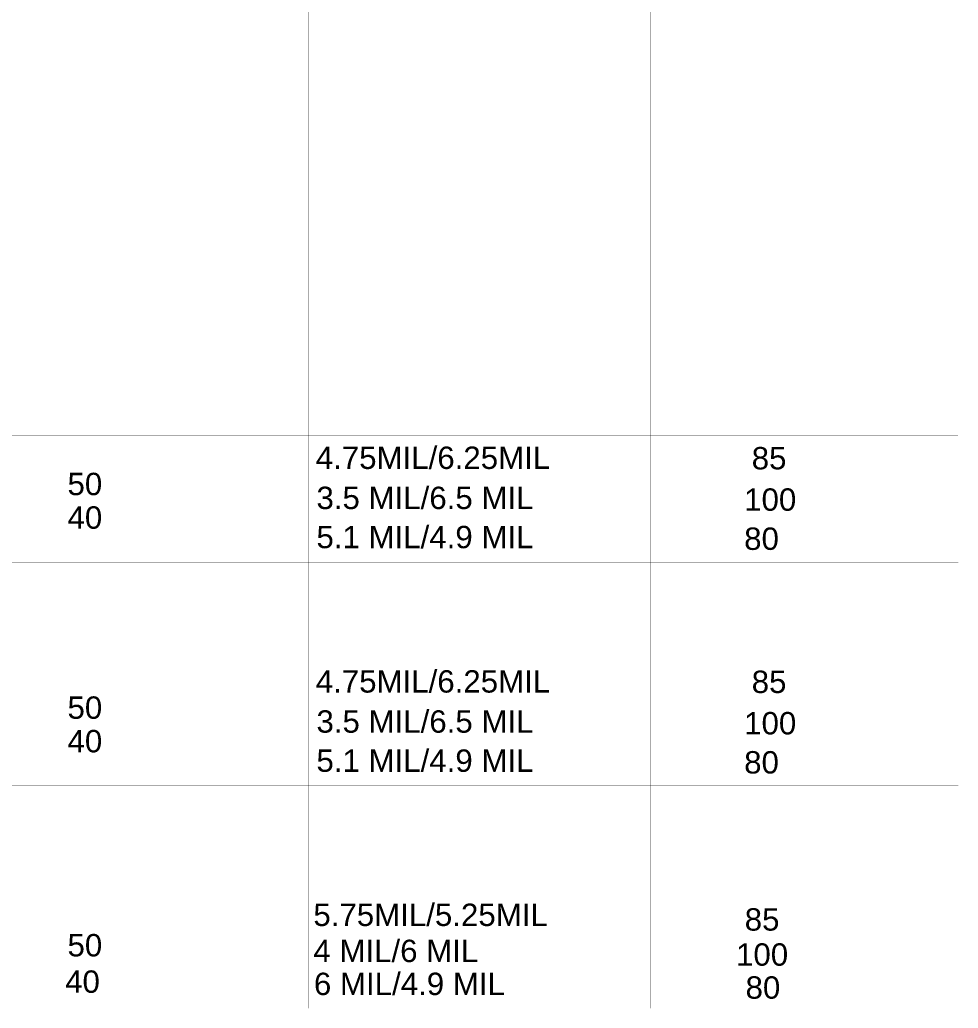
# Model space of a CAD drawing. Header units: inches. Extents: x -1.3 to 11.9, y -6.8 to 4.2.
# Drawn here: x 2.102 to 3.445, y -3.683 to -2.269 of the extents above; entities that cross this region are included whole.
import ezdxf

# ---------------------------------------------------------------- set-up
doc = ezdxf.new("R2010")
doc.units = ezdxf.units.IN
doc.header["$MEASUREMENT"] = 0
doc.layers.add('FAB_DWG_INFO', color=1, linetype='Continuous')
doc.styles.add('Arial', font='', dxfattribs={"height": 0.2})
doc.styles.get('Arial').set_extended_font_data('Arial')

msp = doc.modelspace()

# ---------------------------------------------------------------- linework, layer by layer
at = {"layer": 'FAB_DWG_INFO'}
for points in [[(2.5145, -3.6828, 0.0004, 0.0004, 0), (2.5145, -0.9828, 0.0004, 0.0004, 0)], [(2.5145, -3.6828, 0.0004, 0.0004, 0), (2.5145, -0.9828, 0.0004, 0.0004, 0)], [(3.0045, -3.6828, 0.0004, 0.0004, 0), (3.0045, -0.9828, 0.0004, 0.0004, 0)], [(3.0045, -3.6828, 0.0004, 0.0004, 0), (3.0045, -0.9828, 0.0004, 0.0004, 0)], [(1.7344, -2.8628, 0.0004, 0.0004, 0), (3.4445, -2.8628, 0.0004, 0.0004, 0)], [(1.7344, -3.0448, 0.0004, 0.0004, 0), (3.4445, -3.0448, 0.0004, 0.0004, 0)], [(1.7344, -3.1828, 0.0004, 0.0004, 0), (3.4445, -3.1828, 0.0004, 0.0004, 0)], [(1.7344, -3.3648, 0.0004, 0.0004, 0), (3.4445, -3.3648, 0.0004, 0.0004, 0)], [(0.8844, -3.5128, 0.0004, 0.0004, 0), (3.4445, -3.5128, 0.0004, 0.0004, 0)], [(0.8844, -3.5128, 0.0004, 0.0004, 0), (3.4445, -3.5128, 0.0004, 0.0004, 0)]]:
    msp.add_lwpolyline(points, format="xyseb", dxfattribs=at)
for points in [[(3.4444, -2.8628, 0.0002, 0.0002, 1), (3.4446, -2.8628, 0.0002, 0.0002, 1)], [(3.4444, -3.0448, 0.0002, 0.0002, 1), (3.4446, -3.0448, 0.0002, 0.0002, 1)], [(3.4444, -3.1828, 0.0002, 0.0002, 1), (3.4446, -3.1828, 0.0002, 0.0002, 1)], [(3.4444, -3.3648, 0.0002, 0.0002, 1), (3.4446, -3.3648, 0.0002, 0.0002, 1)], [(3.4444, -3.5128, 0.0002, 0.0002, 1), (3.4446, -3.5128, 0.0002, 0.0002, 1)], [(3.4444, -3.5128, 0.0002, 0.0002, 1), (3.4446, -3.5128, 0.0002, 0.0002, 1)], [(2.5144, -3.6828, 0.0002, 0.0002, 1), (2.5146, -3.6828, 0.0002, 0.0002, 1)], [(2.5144, -3.6828, 0.0002, 0.0002, 1), (2.5146, -3.6828, 0.0002, 0.0002, 1)], [(3.0044, -3.6828, 0.0002, 0.0002, 1), (3.0046, -3.6828, 0.0002, 0.0002, 1)], [(3.0044, -3.6828, 0.0002, 0.0002, 1), (3.0046, -3.6828, 0.0002, 0.0002, 1)]]:
    msp.add_lwpolyline(points, format="xyseb", close=True, dxfattribs=at)

# ---------------------------------------------------------------- texts
at = {"layer": 'FAB_DWG_INFO', "style": 'Arial'}
for s, p in [('4.75MIL/6.25MIL', (2.5254, -2.9113)), ('85', (3.1492, -2.9119)), ('50', (2.1702, -2.9488)), ('3.5 MIL/6.5 MIL', (2.5264, -2.9687)), ('100', (3.1384, -2.9711)), ('40', (2.1702, -2.9968)), ('5.1 MIL/4.9 MIL', (2.5264, -3.0247)), ('80', (3.1384, -3.0271)), ('4.75MIL/6.25MIL', (2.5254, -3.2313)), ('85', (3.1492, -3.2319)), ('50', (2.1702, -3.2688)), ('3.5 MIL/6.5 MIL', (2.5264, -3.2887)), ('100', (3.1384, -3.2911)), ('40', (2.1702, -3.3168)), ('5.1 MIL/4.9 MIL', (2.5264, -3.3447)), ('80', (3.1384, -3.3471)), ('5.75MIL/5.25MIL', (2.522, -3.5653)), ('85', (3.1392, -3.5719)), ('50', (2.1702, -3.6088)), ('4 MIL/6 MIL', (2.522, -3.6169)), ('100', (3.1268, -3.6221)), ('40', (2.1668, -3.6609)), ('6 MIL/4.9 MIL', (2.5228, -3.6641)), ('80', (3.1404, -3.6693))]:
    msp.add_text(s, height=0.032, dxfattribs=at).set_placement(p)

doc.saveas('drawing.dxf')
